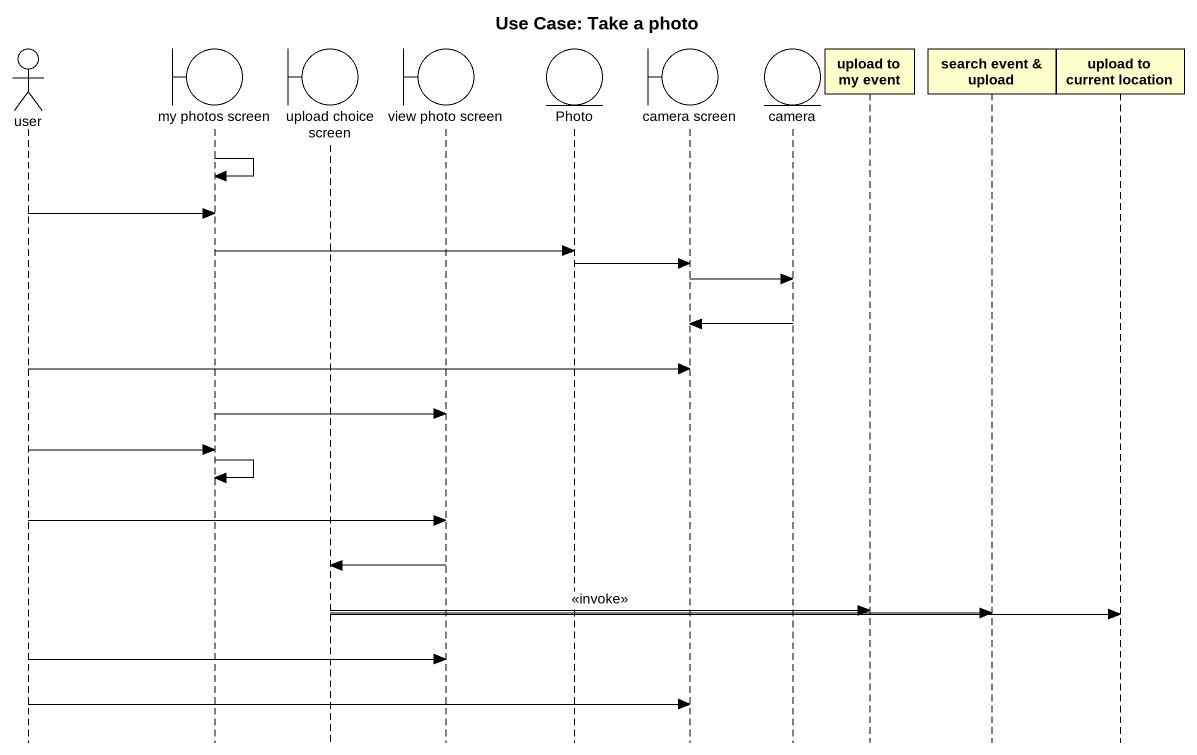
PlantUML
@startuml
title Use Case: Take a photo
hide footbox
actor user
boundary "my photos screen" as my_photos_screen
boundary "upload choice screen" as upload_choice_screen
boundary "view photo screen" as view_photo_screen
entity Photo
boundary "camera screen" as camera_screen
entity camera
participant "upload to my event" as upload_to_my_event
participant "search event & upload" as search_event_upload
participant "upload to current location" as upload_to_current_location

my_photos_screen -> my_photos_screen
user -> my_photos_screen
my_photos_screen -> Photo
Photo -> camera_screen
camera_screen -> camera
camera -> camera_screen
user -> camera_screen
my_photos_screen -> view_photo_screen
user -> my_photos_screen
my_photos_screen -> my_photos_screen
user -> view_photo_screen
view_photo_screen -> upload_choice_screen
upload_choice_screen -> upload_to_my_event : <<invoke>>
upload_choice_screen -> search_event_upload
upload_choice_screen -> upload_to_current_location
user -> view_photo_screen
user -> camera_screen
@enduml
